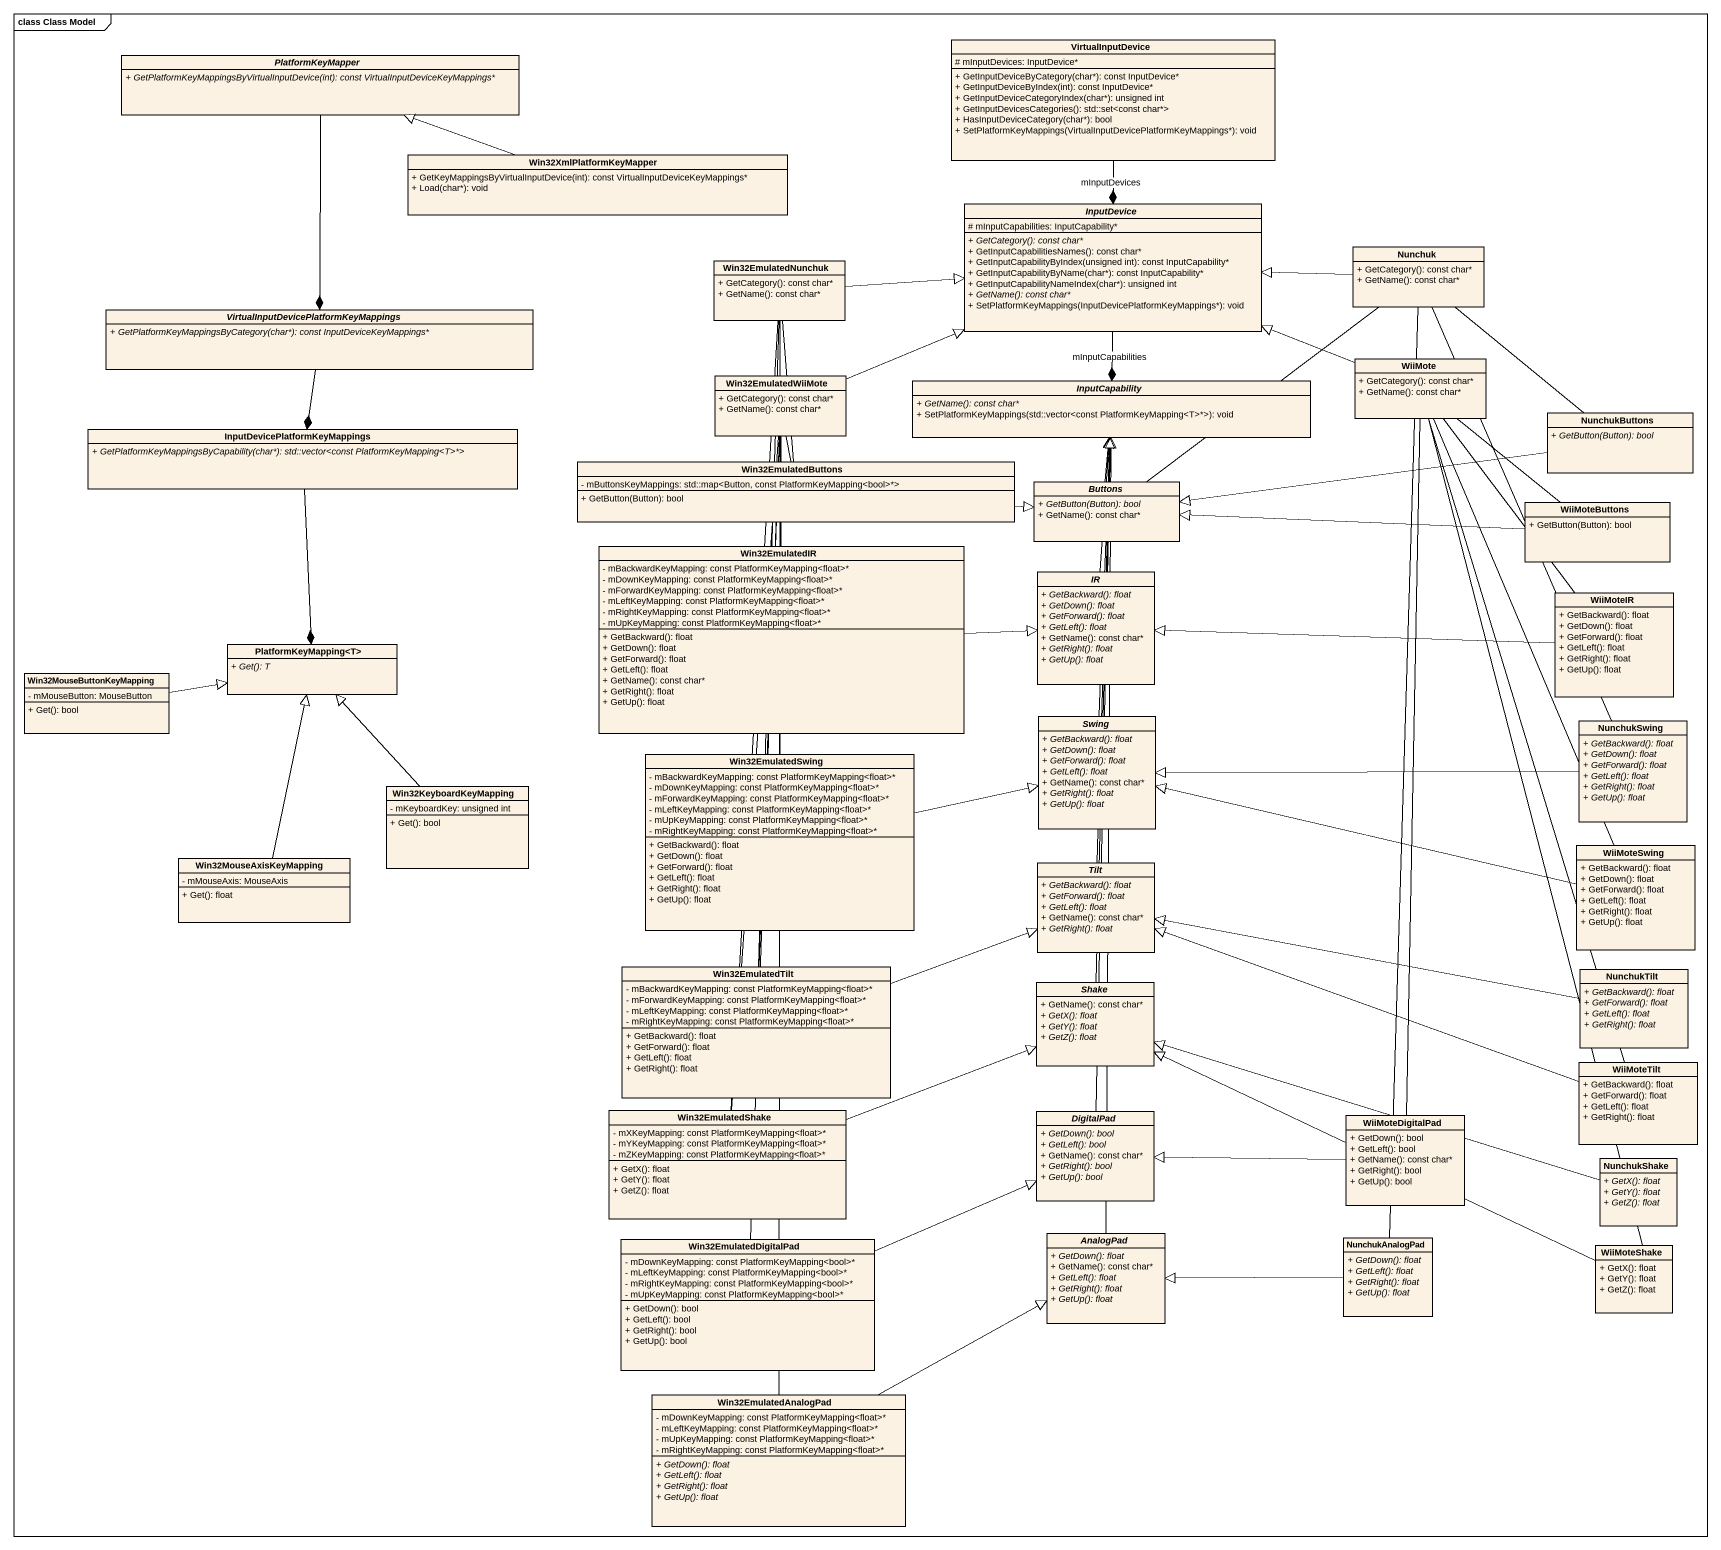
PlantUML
@startuml
mainframe class Class Model
hide circle
hide empty members
skinparam classAttributeIconSize 0
abstract class PlatformKeyMapper {
  {abstract} + GetPlatformKeyMappingsByVirtualInputDevice(int): const VirtualInputDeviceKeyMappings*
}
class VirtualInputDevice {
  # mInputDevices: InputDevice*
  + GetInputDeviceByCategory(char*): const InputDevice*
  + GetInputDeviceByIndex(int): const InputDevice*
  + GetInputDeviceCategoryIndex(char*): unsigned int
  + GetInputDevicesCategories(): std::set<const char*>
  + HasInputDeviceCategory(char*): bool
  + SetPlatformKeyMappings(VirtualInputDevicePlatformKeyMappings*): void
}
class Win32XmlPlatformKeyMapper {
  + GetKeyMappingsByVirtualInputDevice(int): const VirtualInputDeviceKeyMappings*
  + Load(char*): void
}
abstract class InputDevice {
  # mInputCapabilities: InputCapability*
  {abstract} + GetCategory(): const char*
  + GetInputCapabilitiesNames(): const char*
  + GetInputCapabilityByIndex(unsigned int): const InputCapability*
  + GetInputCapabilityByName(char*): const InputCapability*
  + GetInputCapabilityNameIndex(char*): unsigned int
  {abstract} + GetName(): const char*
  + SetPlatformKeyMappings(InputDevicePlatformKeyMappings*): void
}
class Win32EmulatedNunchuk {
  + GetCategory(): const char*
  + GetName(): const char*
}
class Nunchuk {
  + GetCategory(): const char*
  + GetName(): const char*
}
abstract class "VirtualInputDevicePlatformKeyMappings" as VirtualInputDevicePlatformKe {
  {abstract} + GetPlatformKeyMappingsByCategory(char*): const InputDeviceKeyMappings*
}
class Win32EmulatedWiiMote {
  + GetCategory(): const char*
  + GetName(): const char*
}
abstract class InputCapability {
  {abstract} + GetName(): const char*
  + SetPlatformKeyMappings(std::vector<const PlatformKeyMapping<T>*>): void
}
class WiiMote {
  + GetCategory(): const char*
  + GetName(): const char*
}
class NunchukButtons {
  {abstract} + GetButton(Button): bool
}
class "InputDevicePlatformKeyMappings" as InputDevicePlatformKeyMappin {
  {abstract} + GetPlatformKeyMappingsByCapability(char*): std::vector<const PlatformKeyMapping<T>*>
}
class Win32EmulatedButtons {
  - mButtonsKeyMappings: std::map<Button, const PlatformKeyMapping<bool>*>
  + GetButton(Button): bool
}
abstract class Buttons {
  {abstract} + GetButton(Button): bool
  + GetName(): const char*
}
class WiiMoteButtons {
  + GetButton(Button): bool
}
class Win32EmulatedIR {
  - mBackwardKeyMapping: const PlatformKeyMapping<float>*
  - mDownKeyMapping: const PlatformKeyMapping<float>*
  - mForwardKeyMapping: const PlatformKeyMapping<float>*
  - mLeftKeyMapping: const PlatformKeyMapping<float>*
  - mRightKeyMapping: const PlatformKeyMapping<float>*
  - mUpKeyMapping: const PlatformKeyMapping<float>*
  + GetBackward(): float
  + GetDown(): float
  + GetForward(): float
  + GetLeft(): float
  + GetName(): const char*
  + GetRight(): float
  + GetUp(): float
}
abstract class IR {
  {abstract} + GetBackward(): float
  {abstract} + GetDown(): float
  {abstract} + GetForward(): float
  {abstract} + GetLeft(): float
  + GetName(): const char*
  {abstract} + GetRight(): float
  {abstract} + GetUp(): float
}
class WiiMoteIR {
  + GetBackward(): float
  + GetDown(): float
  + GetForward(): float
  + GetLeft(): float
  + GetRight(): float
  + GetUp(): float
}
class "PlatformKeyMapping<T>" as PlatformKeyMapping_T {
  {abstract} + Get(): T
}
class Win32MouseButtonKeyMapping {
  - mMouseButton: MouseButton
  + Get(): bool
}
abstract class Swing {
  {abstract} + GetBackward(): float
  {abstract} + GetDown(): float
  {abstract} + GetForward(): float
  {abstract} + GetLeft(): float
  + GetName(): const char*
  {abstract} + GetRight(): float
  {abstract} + GetUp(): float
}
class NunchukSwing {
  {abstract} + GetBackward(): float
  {abstract} + GetDown(): float
  {abstract} + GetForward(): float
  {abstract} + GetLeft(): float
  {abstract} + GetRight(): float
  {abstract} + GetUp(): float
}
class Win32EmulatedSwing {
  - mBackwardKeyMapping: const PlatformKeyMapping<float>*
  - mDownKeyMapping: const PlatformKeyMapping<float>*
  - mForwardKeyMapping: const PlatformKeyMapping<float>*
  - mLeftKeyMapping: const PlatformKeyMapping<float>*
  - mUpKeyMapping: const PlatformKeyMapping<float>*
  - mRightKeyMapping: const PlatformKeyMapping<float>*
  + GetBackward(): float
  + GetDown(): float
  + GetForward(): float
  + GetLeft(): float
  + GetRight(): float
  + GetUp(): float
}
class Win32KeyboardKeyMapping {
  - mKeyboardKey: unsigned int
  + Get(): bool
}
class WiiMoteSwing {
  + GetBackward(): float
  + GetDown(): float
  + GetForward(): float
  + GetLeft(): float
  + GetRight(): float
  + GetUp(): float
}
class Win32MouseAxisKeyMapping {
  - mMouseAxis: MouseAxis
  + Get(): float
}
abstract class Tilt {
  {abstract} + GetBackward(): float
  {abstract} + GetForward(): float
  {abstract} + GetLeft(): float
  + GetName(): const char*
  {abstract} + GetRight(): float
}
class Win32EmulatedTilt {
  - mBackwardKeyMapping: const PlatformKeyMapping<float>*
  - mForwardKeyMapping: const PlatformKeyMapping<float>*
  - mLeftKeyMapping: const PlatformKeyMapping<float>*
  - mRightKeyMapping: const PlatformKeyMapping<float>*
  + GetBackward(): float
  + GetForward(): float
  + GetLeft(): float
  + GetRight(): float
}
abstract class Shake {
  + GetName(): const char*
  {abstract} + GetX(): float
  {abstract} + GetY(): float
  {abstract} + GetZ(): float
}
class NunchukTilt {
  {abstract} + GetBackward(): float
  {abstract} + GetForward(): float
  {abstract} + GetLeft(): float
  {abstract} + GetRight(): float
}
class WiiMoteTilt {
  + GetBackward(): float
  + GetForward(): float
  + GetLeft(): float
  + GetRight(): float
}
class Win32EmulatedShake {
  - mXKeyMapping: const PlatformKeyMapping<float>*
  - mYKeyMapping: const PlatformKeyMapping<float>*
  - mZKeyMapping: const PlatformKeyMapping<float>*
  + GetX(): float
  + GetY(): float
  + GetZ(): float
}
abstract class DigitalPad {
  {abstract} + GetDown(): bool
  {abstract} + GetLeft(): bool
  + GetName(): const char*
  {abstract} + GetRight(): bool
  {abstract} + GetUp(): bool
}
class WiiMoteDigitalPad {
  + GetDown(): bool
  + GetLeft(): bool
  + GetName(): const char*
  + GetRight(): bool
  + GetUp(): bool
}
class NunchukShake {
  {abstract} + GetX(): float
  {abstract} + GetY(): float
  {abstract} + GetZ(): float
}
abstract class AnalogPad {
  {abstract} + GetDown(): float
  + GetName(): const char*
  {abstract} + GetLeft(): float
  {abstract} + GetRight(): float
  {abstract} + GetUp(): float
}
class Win32EmulatedDigitalPad {
  - mDownKeyMapping: const PlatformKeyMapping<bool>*
  - mLeftKeyMapping: const PlatformKeyMapping<bool>*
  - mRightKeyMapping: const PlatformKeyMapping<bool>*
  - mUpKeyMapping: const PlatformKeyMapping<bool>*
  + GetDown(): bool
  + GetLeft(): bool
  + GetRight(): bool
  + GetUp(): bool
}
class NunchukAnalogPad {
  {abstract} + GetDown(): float
  {abstract} + GetLeft(): float
  {abstract} + GetRight(): float
  {abstract} + GetUp(): float
}
class WiiMoteShake {
  + GetX(): float
  + GetY(): float
  + GetZ(): float
}
class Win32EmulatedAnalogPad {
  - mDownKeyMapping: const PlatformKeyMapping<float>*
  - mLeftKeyMapping: const PlatformKeyMapping<float>*
  - mUpKeyMapping: const PlatformKeyMapping<float>*
  - mRightKeyMapping: const PlatformKeyMapping<float>*
  {abstract} + GetDown(): float
  {abstract} + GetLeft(): float
  {abstract} + GetRight(): float
  {abstract} + GetUp(): float
}
PlatformKeyMapper --* VirtualInputDevicePlatformKe
VirtualInputDevice --* InputDevice : mInputDevices
Win32XmlPlatformKeyMapper -left-|> PlatformKeyMapper
InputDevice --* InputCapability : mInputCapabilities
Win32EmulatedNunchuk -right-|> InputDevice
Win32EmulatedNunchuk -- Win32EmulatedButtons
Win32EmulatedNunchuk -- Win32EmulatedSwing
Win32EmulatedNunchuk -- Win32EmulatedTilt
Win32EmulatedNunchuk -- Win32EmulatedShake
Win32EmulatedNunchuk -- Win32EmulatedAnalogPad
Nunchuk -left-|> InputDevice
Nunchuk -- NunchukButtons
Nunchuk -- Buttons
Nunchuk -- NunchukSwing
Nunchuk -- NunchukAnalogPad
VirtualInputDevicePlatformKe --* InputDevicePlatformKeyMappin
Win32EmulatedWiiMote -right-|> InputDevice
Win32EmulatedWiiMote -- Win32EmulatedButtons
Win32EmulatedWiiMote -- Win32EmulatedIR
Win32EmulatedWiiMote -- Win32EmulatedSwing
Win32EmulatedWiiMote -- Win32EmulatedTilt
Win32EmulatedWiiMote -- Win32EmulatedShake
Win32EmulatedWiiMote -- Win32EmulatedDigitalPad
WiiMote -left-|> InputDevice
WiiMote -- WiiMoteButtons
WiiMote -- WiiMoteIR
WiiMote -- WiiMoteSwing
WiiMote -- WiiMoteTilt
WiiMote -- WiiMoteDigitalPad
WiiMote -- WiiMoteShake
NunchukButtons -left-|> Buttons
InputDevicePlatformKeyMappin --* PlatformKeyMapping_T
Win32EmulatedButtons -right-|> Buttons
Buttons -up-|> InputCapability
WiiMoteButtons -left-|> Buttons
Win32EmulatedIR -right-|> IR
IR -up-|> InputCapability
WiiMoteIR -left-|> IR
Win32MouseButtonKeyMapping -right-|> PlatformKeyMapping_T
Swing -up-|> InputCapability
NunchukSwing -left-|> Swing
Win32EmulatedSwing -right-|> Swing
Win32KeyboardKeyMapping -up-|> PlatformKeyMapping_T
WiiMoteSwing -left-|> Swing
Win32MouseAxisKeyMapping -up-|> PlatformKeyMapping_T
Tilt -up-|> InputCapability
Win32EmulatedTilt -right-|> Tilt
Shake -up-|> InputCapability
NunchukTilt -left-|> Tilt
WiiMoteTilt -left-|> Tilt
Win32EmulatedShake -right-|> Shake
DigitalPad -up-|> InputCapability
WiiMoteDigitalPad -left-|> DigitalPad
NunchukShake -left-|> Shake
AnalogPad -up-|> InputCapability
Win32EmulatedDigitalPad -right-|> DigitalPad
NunchukAnalogPad -left-|> AnalogPad
WiiMoteShake -left-|> Shake
Win32EmulatedAnalogPad -right-|> AnalogPad
@enduml
